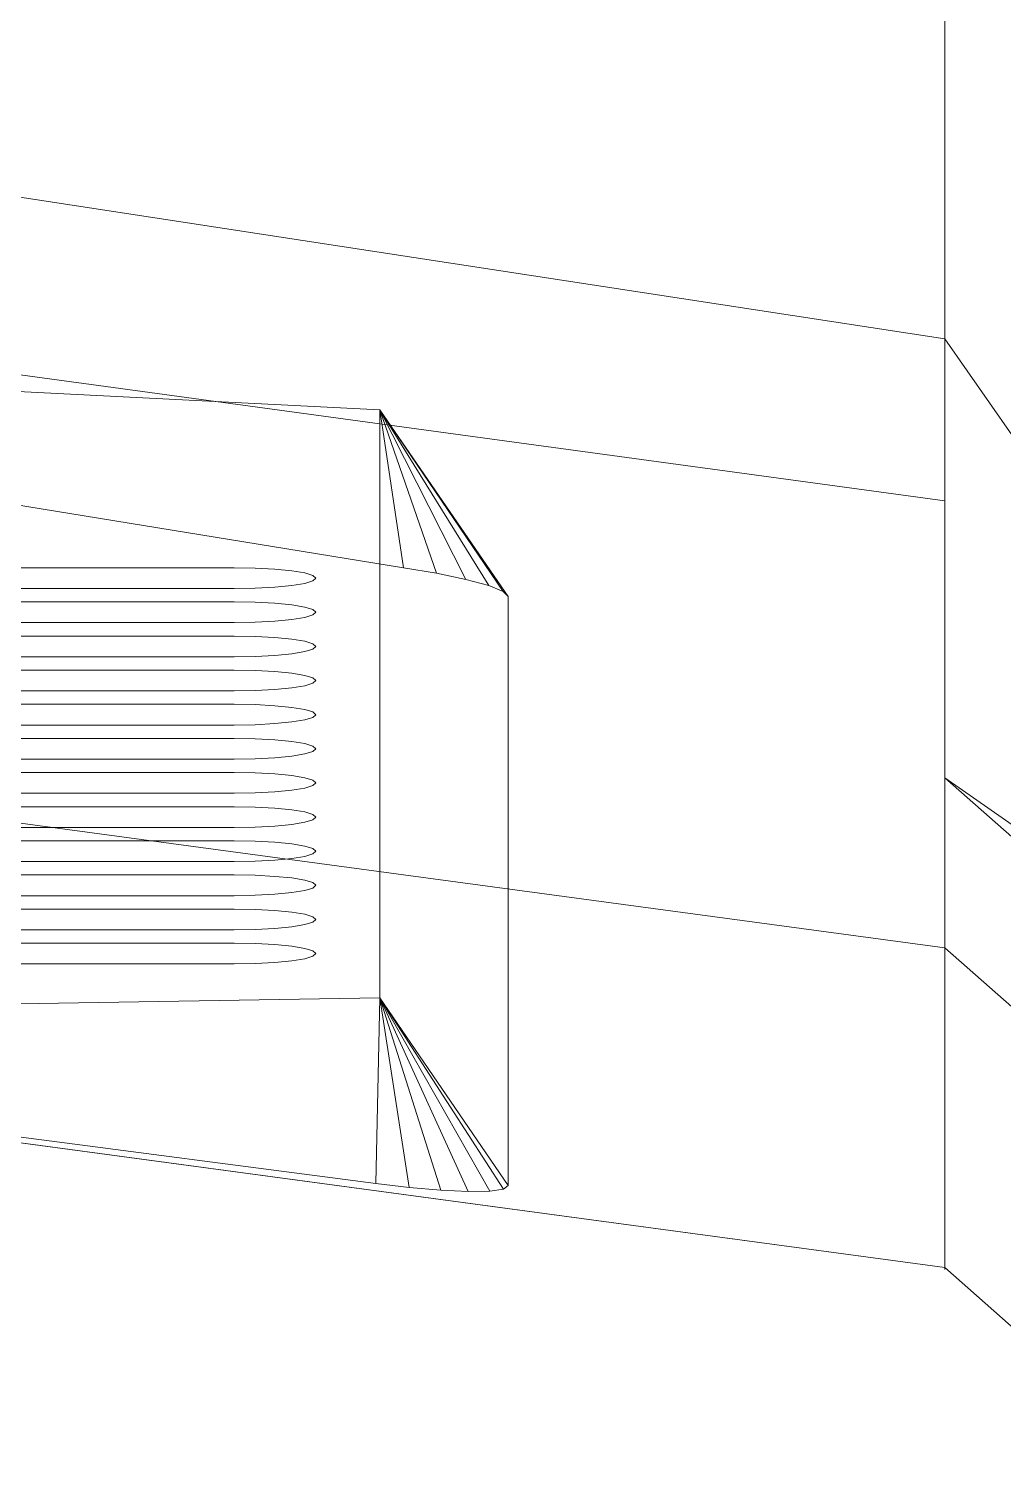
# Model space of a CAD drawing. Header units: millimetres. Extents: x -1 to 471, y -837 to 1.
# Drawn here: x 82.65 to 111.75, y -770.23 to -727.39 of the extents above; entities that cross this region are included whole.
import ezdxf

# ---------------------------------------------------------------- set-up
doc = ezdxf.new("R2010")
doc.units = ezdxf.units.MM
doc.layers.add('IQ_BLACK_3D', color=250, linetype='Continuous')
doc.layers.add('IQ_BLUE_3D', color=5, linetype='Continuous')

msp = doc.modelspace()

# ---------------------------------------------------------------- linework, layer by layer
at = {"layer": 'IQ_BLACK_3D', "linetype": 'Continuous', "lineweight": 5}
for points, invisible_edges in [([(88.784, -743.493, 1064.533), (58.743, -743.493, 1064.533), (58.743, -744.111, 1059.699), (88.784, -744.111, 1059.699)], 10), ([(88.784, -743.493, 1064.533), (88.784, -744.111, 1059.699), (89.415, -743.503, 1064.45)], 3), ([(90.894, -743.957, 1060.907), (89.415, -743.503, 1064.45), (88.784, -744.111, 1059.699)], 15), ([(90.003, -743.534, 1064.209), (89.415, -743.503, 1064.45), (91.138, -743.722, 1062.741)], 14), ([(91.138, -743.722, 1062.741), (89.415, -743.503, 1064.45), (90.894, -743.957, 1060.907)], 15), ([(90.003, -743.534, 1064.209), (91.138, -743.722, 1062.741), (90.507, -743.583, 1063.825)], 3), ([(91.138, -743.722, 1062.741), (90.894, -743.647, 1063.324), (90.507, -743.583, 1063.825)], 12), ([(88.784, -744.111, 1059.699), (89.415, -744.101, 1059.781), (90.894, -743.957, 1060.907)], 14), ([(90.003, -744.07, 1060.023), (90.894, -743.957, 1060.907), (89.415, -744.101, 1059.781)], 3), ([(90.894, -743.957, 1060.907), (90.003, -744.07, 1060.023), (90.507, -744.021, 1060.407)], 1), ([(91.138, -743.722, 1062.741), (90.894, -743.957, 1060.907), (91.138, -743.882, 1061.49)], 13), ([(91.138, -743.722, 1062.741), (91.138, -743.882, 1061.49), (91.221, -743.802, 1062.116)], 1), ([(58.743, -744.512, 1056.57), (58.743, -745.131, 1051.736), (88.784, -745.131, 1051.736), (88.784, -744.512, 1056.57)], 5), ([(88.784, -744.512, 1056.57), (88.784, -745.131, 1051.736), (89.415, -744.522, 1056.488)], 3), ([(88.784, -745.131, 1051.736), (90.894, -744.667, 1055.362), (89.415, -744.522, 1056.488)], 15), ([(90.003, -744.553, 1056.246), (89.415, -744.522, 1056.488), (90.894, -744.667, 1055.362)], 14), ([(90.507, -744.603, 1055.862), (90.003, -744.553, 1056.246), (90.894, -744.667, 1055.362)], 2), ([(91.138, -744.901, 1053.527), (90.894, -744.667, 1055.362), (88.784, -745.131, 1051.736)], 15), ([(88.784, -745.131, 1051.736), (89.415, -745.12, 1051.818), (91.138, -744.901, 1053.527)], 14), ([(90.003, -745.089, 1052.06), (91.138, -744.901, 1053.527), (89.415, -745.12, 1051.818)], 3), ([(90.003, -745.089, 1052.06), (90.507, -745.04, 1052.444), (91.138, -744.901, 1053.527)], 14), ([(91.138, -744.901, 1053.527), (90.507, -745.04, 1052.444), (90.894, -744.976, 1052.945)], 1), ([(90.894, -744.667, 1055.362), (91.221, -744.821, 1054.153), (91.138, -744.741, 1054.779)], 1), ([(91.138, -744.901, 1053.527), (91.221, -744.821, 1054.153), (90.894, -744.667, 1055.362)], 14), ([(88.784, -745.531, 1048.607), (58.743, -745.531, 1048.607), (58.743, -746.15, 1043.773), (88.784, -746.15, 1043.773)], 10), ([(88.784, -745.531, 1048.607), (88.784, -746.15, 1043.773), (89.415, -745.542, 1048.525)], 3), ([(90.894, -745.995, 1044.982), (89.415, -745.542, 1048.525), (88.784, -746.15, 1043.773)], 15), ([(90.003, -745.573, 1048.283), (89.415, -745.542, 1048.525), (91.138, -745.76, 1046.816)], 14), ([(91.138, -745.76, 1046.816), (89.415, -745.542, 1048.525), (90.894, -745.995, 1044.982)], 15), ([(90.003, -745.573, 1048.283), (91.138, -745.76, 1046.816), (90.507, -745.622, 1047.899)], 3), ([(91.138, -745.76, 1046.816), (90.894, -745.686, 1047.399), (90.507, -745.622, 1047.899)], 12), ([(90.894, -745.995, 1044.982), (91.221, -745.84, 1046.19), (91.138, -745.76, 1046.816)], 13), ([(90.894, -745.995, 1044.982), (91.138, -745.92, 1045.565), (91.221, -745.84, 1046.19)], 12), ([(88.784, -746.15, 1043.773), (89.415, -746.139, 1043.856), (90.894, -745.995, 1044.982)], 14), ([(90.003, -746.108, 1044.097), (90.894, -745.995, 1044.982), (89.415, -746.139, 1043.856)], 3), ([(90.894, -745.995, 1044.982), (90.003, -746.108, 1044.097), (90.507, -746.059, 1044.481)], 1), ([(88.784, -746.55, 1040.645), (58.743, -746.55, 1040.645), (58.743, -747.169, 1035.811), (88.784, -747.169, 1035.811)], 10), ([(88.784, -746.55, 1040.645), (88.784, -747.169, 1035.811), (89.415, -746.561, 1040.562)], 3), ([(90.894, -747.014, 1037.019), (89.415, -746.561, 1040.562), (88.784, -747.169, 1035.811)], 15), ([(90.003, -746.592, 1040.321), (89.415, -746.561, 1040.562), (91.138, -746.779, 1038.853)], 14), ([(91.138, -746.779, 1038.853), (89.415, -746.561, 1040.562), (90.894, -747.014, 1037.019)], 15), ([(90.003, -746.592, 1040.321), (91.138, -746.779, 1038.853), (90.507, -746.641, 1039.937)], 3), ([(91.138, -746.779, 1038.853), (90.894, -746.705, 1039.436), (90.507, -746.641, 1039.937)], 12), ([(90.894, -747.014, 1037.019), (88.784, -747.169, 1035.811), (90.003, -747.127, 1036.134)], 15), ([(89.415, -747.158, 1035.893), (90.003, -747.127, 1036.134), (88.784, -747.169, 1035.811)], 2), ([(90.894, -747.014, 1037.019), (90.003, -747.127, 1036.134), (90.507, -747.078, 1036.519)], 1), ([(90.894, -747.014, 1037.019), (91.221, -746.86, 1038.228), (91.138, -746.779, 1038.853)], 13), ([(90.894, -747.014, 1037.019), (91.138, -746.94, 1037.602), (91.221, -746.86, 1038.228)], 12), ([(88.784, -747.569, 1032.682), (58.743, -747.569, 1032.682), (58.743, -748.188, 1027.848), (88.784, -748.188, 1027.848)], 10), ([(88.784, -747.569, 1032.682), (88.784, -748.188, 1027.848), (89.415, -747.58, 1032.599)], 3), ([(90.894, -748.033, 1029.056), (89.415, -747.58, 1032.599), (88.784, -748.188, 1027.848)], 15), ([(90.003, -747.611, 1032.358), (89.415, -747.58, 1032.599), (91.138, -747.799, 1030.89)], 14), ([(91.138, -747.799, 1030.89), (89.415, -747.58, 1032.599), (90.894, -748.033, 1029.056)], 15), ([(90.003, -747.611, 1032.358), (91.138, -747.799, 1030.89), (90.507, -747.66, 1031.974)], 3), ([(91.138, -747.799, 1030.89), (90.894, -747.724, 1031.473), (90.507, -747.66, 1031.974)], 12), ([(90.894, -748.033, 1029.056), (91.221, -747.879, 1030.265), (91.138, -747.799, 1030.89)], 13), ([(90.894, -748.033, 1029.056), (91.138, -747.959, 1029.639), (91.221, -747.879, 1030.265)], 12), ([(88.784, -748.188, 1027.848), (89.415, -748.178, 1027.93), (90.894, -748.033, 1029.056)], 14), ([(90.003, -748.147, 1028.172), (90.894, -748.033, 1029.056), (89.415, -748.178, 1027.93)], 3), ([(90.894, -748.033, 1029.056), (90.003, -748.147, 1028.172), (90.507, -748.097, 1028.556)], 1), ([(88.784, -748.588, 1024.719), (58.743, -748.588, 1024.719), (58.743, -749.207, 1019.885), (88.784, -749.207, 1019.885)], 10), ([(88.784, -748.588, 1024.719), (88.784, -749.207, 1019.885), (89.415, -748.599, 1024.637)], 3), ([(90.894, -749.053, 1021.094), (89.415, -748.599, 1024.637), (88.784, -749.207, 1019.885)], 15), ([(90.003, -748.63, 1024.395), (89.415, -748.599, 1024.637), (91.138, -748.818, 1022.928)], 14), ([(91.138, -748.818, 1022.928), (89.415, -748.599, 1024.637), (90.894, -749.053, 1021.094)], 15), ([(90.003, -748.63, 1024.395), (91.138, -748.818, 1022.928), (90.507, -748.679, 1024.011)], 3), ([(91.138, -748.818, 1022.928), (90.894, -748.743, 1023.511), (90.507, -748.679, 1024.011)], 12), ([(90.894, -749.053, 1021.094), (91.221, -748.898, 1022.302), (91.138, -748.818, 1022.928)], 13), ([(88.784, -749.207, 1019.885), (89.415, -749.197, 1019.968), (90.894, -749.053, 1021.094)], 14), ([(90.003, -749.166, 1020.209), (90.894, -749.053, 1021.094), (89.415, -749.197, 1019.968)], 3), ([(90.894, -749.053, 1021.094), (90.003, -749.166, 1020.209), (90.507, -749.117, 1020.593)], 1), ([(90.894, -749.053, 1021.094), (91.138, -748.978, 1021.677), (91.221, -748.898, 1022.302)], 12), ([(88.784, -749.608, 1016.756), (58.743, -749.608, 1016.756), (58.743, -750.226, 1011.923), (88.784, -750.226, 1011.923)], 10), ([(88.784, -749.608, 1016.756), (88.784, -750.226, 1011.923), (89.415, -749.618, 1016.674)], 3), ([(90.894, -750.072, 1013.131), (89.415, -749.618, 1016.674), (88.784, -750.226, 1011.923)], 15), ([(90.003, -749.649, 1016.433), (89.415, -749.618, 1016.674), (91.138, -749.837, 1014.965)], 14), ([(91.138, -749.837, 1014.965), (89.415, -749.618, 1016.674), (90.894, -750.072, 1013.131)], 15), ([(90.003, -749.649, 1016.433), (91.138, -749.837, 1014.965), (90.507, -749.698, 1016.049)], 3), ([(91.138, -749.837, 1014.965), (90.894, -749.762, 1015.548), (90.507, -749.698, 1016.049)], 12), ([(88.784, -750.226, 1011.923), (89.415, -750.216, 1012.005), (90.894, -750.072, 1013.131)], 14), ([(90.003, -750.185, 1012.246), (90.894, -750.072, 1013.131), (89.415, -750.216, 1012.005)], 3), ([(90.894, -750.072, 1013.131), (90.003, -750.185, 1012.246), (90.507, -750.136, 1012.63)], 1), ([(90.894, -750.072, 1013.131), (91.221, -749.917, 1014.339), (91.138, -749.837, 1014.965)], 13), ([(90.894, -750.072, 1013.131), (91.138, -749.997, 1013.714), (91.221, -749.917, 1014.339)], 12), ([(88.784, -750.627, 1008.794), (58.743, -750.627, 1008.794), (58.743, -751.245, 1003.96), (88.784, -751.245, 1003.96)], 10), ([(88.784, -750.627, 1008.794), (88.784, -751.245, 1003.96), (89.415, -750.637, 1008.711)], 3), ([(90.894, -751.091, 1005.168), (89.415, -750.637, 1008.711), (88.784, -751.245, 1003.96)], 15), ([(89.415, -750.637, 1008.711), (90.894, -751.091, 1005.168), (90.003, -750.668, 1008.47)], 3), ([(90.003, -750.668, 1008.47), (91.138, -750.856, 1007.002), (90.507, -750.717, 1008.086)], 3), ([(90.003, -750.668, 1008.47), (90.894, -751.091, 1005.168), (91.138, -750.856, 1007.002)], 15), ([(91.138, -750.856, 1007.002), (90.894, -750.781, 1007.585), (90.507, -750.717, 1008.086)], 12), ([(90.894, -751.091, 1005.168), (91.221, -750.936, 1006.377), (91.138, -750.856, 1007.002)], 13), ([(90.894, -751.091, 1005.168), (91.138, -751.016, 1005.751), (91.221, -750.936, 1006.377)], 12), ([(88.784, -751.245, 1003.96), (89.415, -751.235, 1004.042), (90.894, -751.091, 1005.168)], 14), ([(90.003, -751.204, 1004.284), (90.894, -751.091, 1005.168), (89.415, -751.235, 1004.042)], 3), ([(90.894, -751.091, 1005.168), (90.003, -751.204, 1004.284), (90.507, -751.155, 1004.668)], 1), ([(88.784, -751.646, 1000.831), (58.743, -751.646, 1000.831), (58.743, -752.265, 995.997), (88.784, -752.265, 995.997)], 10), ([(88.784, -751.646, 1000.831), (88.784, -752.265, 995.997), (89.415, -751.657, 1000.749)], 3), ([(90.894, -752.11, 997.206), (89.415, -751.657, 1000.749), (88.784, -752.265, 995.997)], 15), ([(90.003, -751.687, 1000.507), (89.415, -751.657, 1000.749), (91.138, -751.875, 999.04)], 14), ([(91.138, -751.875, 999.04), (89.415, -751.657, 1000.749), (90.894, -752.11, 997.206)], 15), ([(90.003, -751.687, 1000.507), (91.138, -751.875, 999.04), (90.507, -751.737, 1000.123)], 3), ([(91.138, -751.875, 999.04), (90.894, -751.801, 999.623), (90.507, -751.737, 1000.123)], 12), ([(88.784, -752.265, 995.997), (89.415, -752.254, 996.08), (90.894, -752.11, 997.206)], 14), ([(90.003, -752.223, 996.321), (90.894, -752.11, 997.206), (89.415, -752.254, 996.08)], 3), ([(90.894, -752.11, 997.206), (90.003, -752.223, 996.321), (90.507, -752.174, 996.705)], 1), ([(90.894, -752.11, 997.206), (91.221, -751.955, 998.414), (91.138, -751.875, 999.04)], 13), ([(90.894, -752.11, 997.206), (91.138, -752.035, 997.788), (91.221, -751.955, 998.414)], 12), ([(88.784, -752.665, 992.868), (58.743, -752.665, 992.868), (58.743, -753.284, 988.034), (88.784, -753.284, 988.034)], 10), ([(88.784, -752.665, 992.868), (88.784, -753.284, 988.034), (89.415, -752.676, 992.786)], 3), ([(90.894, -753.129, 989.243), (89.415, -752.676, 992.786), (88.784, -753.284, 988.034)], 15), ([(90.003, -752.707, 992.544), (89.415, -752.676, 992.786), (91.138, -752.894, 991.077)], 14), ([(91.138, -752.894, 991.077), (89.415, -752.676, 992.786), (90.894, -753.129, 989.243)], 15), ([(90.003, -752.707, 992.544), (91.138, -752.894, 991.077), (90.507, -752.756, 992.16)], 3), ([(88.784, -753.284, 988.034), (89.415, -753.273, 988.117), (90.894, -753.129, 989.243)], 14), ([(90.003, -753.242, 988.358), (90.894, -753.129, 989.243), (89.415, -753.273, 988.117)], 3), ([(90.894, -753.129, 989.243), (90.003, -753.242, 988.358), (90.507, -753.193, 988.742)], 1), ([(91.138, -752.894, 991.077), (90.894, -752.82, 991.66), (90.507, -752.756, 992.16)], 12), ([(90.894, -753.129, 989.243), (91.221, -752.974, 990.451), (91.138, -752.894, 991.077)], 13), ([(90.894, -753.129, 989.243), (91.138, -753.055, 989.826), (91.221, -752.974, 990.451)], 12), ([(88.784, -753.684, 984.906), (58.743, -753.684, 984.906), (58.743, -754.303, 980.072), (88.784, -754.303, 980.072)], 10), ([(88.784, -753.684, 984.906), (88.784, -754.303, 980.072), (89.415, -753.695, 984.823)], 3), ([(90.894, -754.148, 981.28), (89.415, -753.695, 984.823), (88.784, -754.303, 980.072)], 15), ([(89.415, -753.695, 984.823), (90.894, -754.148, 981.28), (90.003, -753.726, 984.582)], 3), ([(90.003, -753.726, 984.582), (91.138, -753.914, 983.114), (90.507, -753.775, 984.198)], 3), ([(90.003, -753.726, 984.582), (90.894, -754.148, 981.28), (91.138, -753.914, 983.114)], 15), ([(91.138, -753.914, 983.114), (90.894, -753.839, 983.697), (90.507, -753.775, 984.198)], 12), ([(90.894, -754.148, 981.28), (91.221, -753.994, 982.489), (91.138, -753.914, 983.114)], 13), ([(90.894, -754.148, 981.28), (91.138, -754.074, 981.863), (91.221, -753.994, 982.489)], 12), ([(88.784, -754.303, 980.072), (89.415, -754.292, 980.154), (90.894, -754.148, 981.28)], 14), ([(90.003, -754.262, 980.396), (90.894, -754.148, 981.28), (89.415, -754.292, 980.154)], 3), ([(90.894, -754.148, 981.28), (90.003, -754.262, 980.396), (90.507, -754.212, 980.78)], 1), ([(88.784, -754.703, 976.943), (58.743, -754.703, 976.943), (58.743, -755.322, 972.109), (88.784, -755.322, 972.109)], 10), ([(88.784, -754.703, 976.943), (88.784, -755.322, 972.109), (89.415, -754.714, 976.86)], 3), ([(90.894, -755.167, 973.317), (89.415, -754.714, 976.86), (88.784, -755.322, 972.109)], 15), ([(90.003, -754.745, 976.619), (89.415, -754.714, 976.86), (91.138, -754.933, 975.152)], 14), ([(91.138, -754.933, 975.152), (89.415, -754.714, 976.86), (90.894, -755.167, 973.317)], 15), ([(90.003, -754.745, 976.619), (91.138, -754.933, 975.152), (90.507, -754.794, 976.235)], 3), ([(91.138, -754.933, 975.152), (90.894, -754.858, 975.734), (90.507, -754.794, 976.235)], 12), ([(88.784, -755.322, 972.109), (89.415, -755.312, 972.191), (90.894, -755.167, 973.317)], 14), ([(90.003, -755.281, 972.433), (90.894, -755.167, 973.317), (89.415, -755.312, 972.191)], 3), ([(90.894, -755.167, 973.317), (90.003, -755.281, 972.433), (90.507, -755.231, 972.817)], 1), ([(90.894, -755.167, 973.317), (91.221, -755.013, 974.526), (91.138, -754.933, 975.152)], 13), ([(90.894, -755.167, 973.317), (91.138, -755.093, 973.9), (91.221, -755.013, 974.526)], 12)]:
    msp.add_3dface(points, dxfattribs=dict(at, invisible_edges=invisible_edges))
at = {"layer": 'IQ_BLUE_3D', "linetype": 'Continuous', "lineweight": 5}
for points, invisible_edges in [([(50, -715.524, 928.22), (123, -715.524, 928.22), (110, -736.66, 929.73)], 14), ([(50, -715.524, 928.22), (110, -736.66, 929.73), (50, -727.469, 929.073)], 1), ([(110, -715.524, 1140.869), (50, -715.524, 1140.869), (50, -733.328, 1139.77)], 12), ([(50, -733.328, 1139.77), (110, -741.489, 1139.266), (110, -715.524, 1140.869)], 12), ([(123, -755.283, 931.06), (110, -736.66, 929.73), (123, -715.524, 928.22)], 2), ([(123, -715.524, 1077.06), (110, -715.524, 1077.06), (110, -749.764, 1074.615)], 12), ([(110, -749.764, 1074.615), (123, -758.836, 1073.967), (123, -715.524, 1077.06)], 12), ([(50, -727.469, 929.073), (110, -736.66, 929.73), (110, -754.843, 940.64)], 12), ([(110, -754.843, 940.64), (50, -746.746, 940.64), (50, -727.469, 929.073)], 12), ([(50, -733.328, 1139.77), (73.703, -740.217, 1110.931), (110, -741.489, 1139.266)], 3), ([(58.743, -743.493, 1064.533), (93.134, -738.774, 1101.4), (53.967, -736.791, 1116.896)], 13), ([(123, -766.312, 937.677), (110, -754.843, 940.64), (110, -736.66, 929.73)], 12), ([(110, -736.66, 929.73), (123, -755.283, 931.06), (123, -766.312, 937.677)], 12), ([(75.959, -737.904, 1108.195), (93.134, -738.774, 1101.4), (73.703, -740.217, 1110.931)], 14), ([(93.134, -738.774, 1101.4), (58.743, -743.493, 1064.533), (88.784, -743.493, 1064.533)], 13), ([(73.703, -740.217, 1110.931), (93.134, -738.774, 1101.4), (93.838, -743.491, 1106.58)], 1), ([(89.415, -743.503, 1064.45), (93.134, -738.774, 1101.4), (88.784, -743.493, 1064.533)], 3), ([(93.134, -738.774, 1101.4), (89.415, -743.503, 1064.45), (90.003, -743.534, 1064.209)], 13), ([(90.003, -743.534, 1064.209), (90.507, -743.583, 1063.825), (93.134, -738.774, 1101.4)], 14), ([(90.507, -743.583, 1063.825), (90.894, -743.647, 1063.324), (93.134, -738.774, 1101.4)], 14), ([(93.134, -738.774, 1101.4), (90.894, -743.647, 1063.324), (91.138, -743.722, 1062.741)], 13), ([(91.221, -743.802, 1062.116), (93.134, -738.774, 1101.4), (91.138, -743.722, 1062.741)], 3), ([(91.221, -744.821, 1054.153), (93.134, -738.774, 1101.4), (91.221, -743.802, 1062.116)], 15), ([(91.221, -745.84, 1046.19), (93.134, -738.774, 1101.4), (91.221, -744.821, 1054.153)], 15), ([(91.221, -745.84, 1046.19), (91.221, -746.86, 1038.228), (93.134, -738.774, 1101.4)], 15), ([(91.221, -747.879, 1030.265), (93.134, -738.774, 1101.4), (91.221, -746.86, 1038.228)], 15), ([(93.134, -756.339, 964.161), (93.134, -738.774, 1101.4), (91.221, -747.879, 1030.265)], 14), ([(96.971, -744.349, 1103.181), (93.134, -738.774, 1101.4), (93.134, -756.339, 964.161)], 12), ([(110, -741.489, 1139.266), (73.703, -740.217, 1110.931), (93.838, -743.491, 1106.58)], 13), ([(110, -741.489, 1139.266), (93.838, -743.491, 1106.58), (94.825, -743.655, 1106.344)], 13), ([(95.7, -743.838, 1105.838), (110, -741.489, 1139.266), (94.825, -743.655, 1106.344)], 3), ([(110, -741.489, 1139.266), (95.7, -743.838, 1105.838), (96.386, -744.025, 1105.097)], 13), ([(110, -741.489, 1139.266), (96.386, -744.025, 1105.097), (96.822, -744.201, 1104.185)], 13), ([(96.971, -744.349, 1103.181), (110, -741.489, 1139.266), (96.822, -744.201, 1104.185)], 3), ([(96.971, -744.349, 1103.181), (110, -749.764, 1074.615), (110, -741.489, 1139.266)], 13), ([(58.743, -744.111, 1059.699), (58.743, -744.512, 1056.57), (88.784, -744.512, 1056.57), (88.784, -744.111, 1059.699)], 5), ([(89.415, -744.101, 1059.781), (88.784, -744.111, 1059.699), (89.415, -744.522, 1056.488)], 14), ([(89.415, -744.522, 1056.488), (88.784, -744.111, 1059.699), (88.784, -744.512, 1056.57)], 3), ([(90.003, -744.07, 1060.023), (89.415, -744.101, 1059.781), (90.003, -744.553, 1056.246)], 14), ([(89.415, -744.522, 1056.488), (90.003, -744.553, 1056.246), (89.415, -744.101, 1059.781)], 14), ([(90.003, -744.07, 1060.023), (90.507, -744.603, 1055.862), (90.507, -744.021, 1060.407)], 3), ([(90.507, -744.603, 1055.862), (90.003, -744.07, 1060.023), (90.003, -744.553, 1056.246)], 3), ([(90.894, -744.667, 1055.362), (90.894, -743.957, 1060.907), (90.507, -744.021, 1060.407)], 13), ([(90.507, -744.021, 1060.407), (90.507, -744.603, 1055.862), (90.894, -744.667, 1055.362)], 13), ([(91.138, -743.882, 1061.49), (90.894, -743.957, 1060.907), (91.138, -744.741, 1054.779)], 14), ([(91.138, -744.741, 1054.779), (90.894, -743.957, 1060.907), (90.894, -744.667, 1055.362)], 3), ([(91.221, -743.802, 1062.116), (91.138, -743.882, 1061.49), (91.221, -744.821, 1054.153)], 14), ([(91.138, -743.882, 1061.49), (91.138, -744.741, 1054.779), (91.221, -744.821, 1054.153)], 13), ([(93.134, -756.339, 964.161), (96.971, -761.936, 965.772), (96.971, -744.349, 1103.181)], 12), ([(96.971, -744.349, 1103.181), (96.971, -761.936, 965.772), (110, -749.764, 1074.615)], 14), ([(90.507, -745.04, 1052.444), (90.894, -745.686, 1047.399), (90.894, -744.976, 1052.945)], 3), ([(90.894, -744.976, 1052.945), (91.138, -745.76, 1046.816), (91.138, -744.901, 1053.527)], 3), ([(91.138, -745.76, 1046.816), (90.894, -744.976, 1052.945), (90.894, -745.686, 1047.399)], 3), ([(91.221, -744.821, 1054.153), (91.138, -744.901, 1053.527), (91.221, -745.84, 1046.19)], 14), ([(91.221, -745.84, 1046.19), (91.138, -744.901, 1053.527), (91.138, -745.76, 1046.816)], 3), ([(58.743, -745.131, 1051.736), (58.743, -745.531, 1048.607), (88.784, -745.531, 1048.607), (88.784, -745.131, 1051.736)], 5), ([(89.415, -745.542, 1048.525), (89.415, -745.12, 1051.818), (88.784, -745.131, 1051.736)], 13), ([(88.784, -745.131, 1051.736), (88.784, -745.531, 1048.607), (89.415, -745.542, 1048.525)], 13), ([(90.003, -745.089, 1052.06), (89.415, -745.12, 1051.818), (90.003, -745.573, 1048.283)], 14), ([(90.003, -745.573, 1048.283), (89.415, -745.12, 1051.818), (89.415, -745.542, 1048.525)], 3), ([(90.507, -745.04, 1052.444), (90.003, -745.089, 1052.06), (90.507, -745.622, 1047.899)], 14), ([(90.003, -745.573, 1048.283), (90.507, -745.622, 1047.899), (90.003, -745.089, 1052.06)], 14), ([(90.894, -745.686, 1047.399), (90.507, -745.04, 1052.444), (90.507, -745.622, 1047.899)], 3), ([(91.221, -746.86, 1038.228), (91.221, -745.84, 1046.19), (91.138, -745.92, 1045.565)], 13), ([(88.784, -746.15, 1043.773), (58.743, -746.15, 1043.773), (58.743, -746.55, 1040.645), (88.784, -746.55, 1040.645)], 10), ([(89.415, -746.561, 1040.562), (89.415, -746.139, 1043.856), (88.784, -746.15, 1043.773)], 13), ([(88.784, -746.55, 1040.645), (89.415, -746.561, 1040.562), (88.784, -746.15, 1043.773)], 14), ([(90.003, -746.108, 1044.097), (89.415, -746.139, 1043.856), (90.003, -746.592, 1040.321)], 14), ([(89.415, -746.561, 1040.562), (90.003, -746.592, 1040.321), (89.415, -746.139, 1043.856)], 14), ([(90.507, -746.059, 1044.481), (90.003, -746.108, 1044.097), (90.507, -746.641, 1039.937)], 14), ([(90.507, -746.641, 1039.937), (90.003, -746.108, 1044.097), (90.003, -746.592, 1040.321)], 3), ([(90.507, -746.059, 1044.481), (90.894, -746.705, 1039.436), (90.894, -745.995, 1044.982)], 3), ([(90.894, -746.705, 1039.436), (90.507, -746.059, 1044.481), (90.507, -746.641, 1039.937)], 3), ([(91.138, -745.92, 1045.565), (90.894, -745.995, 1044.982), (91.138, -746.779, 1038.853)], 14), ([(90.894, -746.705, 1039.436), (91.138, -746.779, 1038.853), (90.894, -745.995, 1044.982)], 14), ([(91.221, -746.86, 1038.228), (91.138, -745.92, 1045.565), (91.138, -746.779, 1038.853)], 3), ([(90.003, -747.127, 1036.134), (89.415, -747.158, 1035.893), (90.003, -747.611, 1032.358)], 14), ([(90.507, -747.66, 1031.974), (90.507, -747.078, 1036.519), (90.003, -747.127, 1036.134)], 13), ([(90.003, -747.611, 1032.358), (90.507, -747.66, 1031.974), (90.003, -747.127, 1036.134)], 14), ([(90.894, -747.724, 1031.473), (90.894, -747.014, 1037.019), (90.507, -747.078, 1036.519)], 13), ([(90.507, -747.078, 1036.519), (90.507, -747.66, 1031.974), (90.894, -747.724, 1031.473)], 13), ([(91.138, -747.799, 1030.89), (91.138, -746.94, 1037.602), (90.894, -747.014, 1037.019)], 13), ([(90.894, -747.014, 1037.019), (90.894, -747.724, 1031.473), (91.138, -747.799, 1030.89)], 13), ([(91.221, -747.879, 1030.265), (91.221, -746.86, 1038.228), (91.138, -746.94, 1037.602)], 13), ([(91.221, -747.879, 1030.265), (91.138, -746.94, 1037.602), (91.138, -747.799, 1030.89)], 3), ([(88.784, -747.169, 1035.811), (58.743, -747.169, 1035.811), (58.743, -747.569, 1032.682), (88.784, -747.569, 1032.682)], 10), ([(89.415, -747.158, 1035.893), (88.784, -747.169, 1035.811), (89.415, -747.58, 1032.599)], 14), ([(89.415, -747.58, 1032.599), (88.784, -747.169, 1035.811), (88.784, -747.569, 1032.682)], 3), ([(90.003, -747.611, 1032.358), (89.415, -747.158, 1035.893), (89.415, -747.58, 1032.599)], 3), ([(90.894, -748.743, 1023.511), (91.138, -747.959, 1029.639), (90.894, -748.033, 1029.056)], 13), ([(91.138, -747.959, 1029.639), (90.894, -748.743, 1023.511), (91.138, -748.818, 1022.928)], 13), ([(91.138, -748.818, 1022.928), (91.221, -747.879, 1030.265), (91.138, -747.959, 1029.639)], 13), ([(91.221, -747.879, 1030.265), (91.138, -748.818, 1022.928), (91.221, -748.898, 1022.302)], 13), ([(93.134, -756.339, 964.161), (91.221, -747.879, 1030.265), (91.221, -748.898, 1022.302), (91.221, -749.917, 1014.339)], 15), ([(58.743, -748.188, 1027.848), (58.743, -748.588, 1024.719), (88.784, -748.588, 1024.719), (88.784, -748.188, 1027.848)], 5), ([(88.784, -748.588, 1024.719), (89.415, -748.178, 1027.93), (88.784, -748.188, 1027.848)], 13), ([(89.415, -748.178, 1027.93), (88.784, -748.588, 1024.719), (89.415, -748.599, 1024.637)], 13), ([(90.003, -748.63, 1024.395), (90.003, -748.147, 1028.172), (89.415, -748.599, 1024.637)], 3), ([(89.415, -748.599, 1024.637), (90.003, -748.147, 1028.172), (89.415, -748.178, 1027.93)], 13), ([(90.507, -748.097, 1028.556), (90.003, -748.147, 1028.172), (90.003, -748.63, 1024.395)], 14), ([(90.507, -748.097, 1028.556), (90.003, -748.63, 1024.395), (90.507, -748.679, 1024.011)], 13), ([(90.507, -748.097, 1028.556), (90.507, -748.679, 1024.011), (90.894, -748.033, 1029.056)], 3), ([(90.894, -748.743, 1023.511), (90.894, -748.033, 1029.056), (90.507, -748.679, 1024.011)], 3), ([(88.784, -749.207, 1019.885), (58.743, -749.207, 1019.885), (58.743, -749.608, 1016.756), (88.784, -749.608, 1016.756)], 10), ([(88.784, -749.608, 1016.756), (89.415, -749.197, 1019.968), (88.784, -749.207, 1019.885)], 13), ([(89.415, -749.197, 1019.968), (88.784, -749.608, 1016.756), (89.415, -749.618, 1016.674)], 13), ([(89.415, -749.618, 1016.674), (90.003, -749.166, 1020.209), (89.415, -749.197, 1019.968)], 13), ([(90.003, -749.649, 1016.433), (90.003, -749.166, 1020.209), (89.415, -749.618, 1016.674)], 3), ([(90.003, -749.649, 1016.433), (90.507, -749.117, 1020.593), (90.003, -749.166, 1020.209)], 13), ([(90.507, -749.117, 1020.593), (90.003, -749.649, 1016.433), (90.507, -749.698, 1016.049)], 13), ([(90.507, -749.698, 1016.049), (90.894, -749.053, 1021.094), (90.507, -749.117, 1020.593)], 13), ([(90.894, -749.053, 1021.094), (90.507, -749.698, 1016.049), (90.894, -749.762, 1015.548)], 13), ([(90.894, -749.762, 1015.548), (91.138, -748.978, 1021.677), (90.894, -749.053, 1021.094)], 13), ([(91.138, -749.837, 1014.965), (91.138, -748.978, 1021.677), (90.894, -749.762, 1015.548)], 3), ([(91.138, -748.978, 1021.677), (91.138, -749.837, 1014.965), (91.221, -748.898, 1022.302)], 3), ([(91.221, -749.917, 1014.339), (91.221, -748.898, 1022.302), (91.138, -749.837, 1014.965)], 3), ([(90.507, -750.136, 1012.63), (90.003, -750.668, 1008.47), (90.507, -750.717, 1008.086)], 13), ([(90.003, -750.185, 1012.246), (90.003, -750.668, 1008.47), (90.507, -750.136, 1012.63)], 3), ([(90.507, -750.717, 1008.086), (90.894, -750.072, 1013.131), (90.507, -750.136, 1012.63)], 13), ([(90.894, -750.781, 1007.585), (90.894, -750.072, 1013.131), (90.507, -750.717, 1008.086)], 3), ([(90.894, -750.781, 1007.585), (91.138, -749.997, 1013.714), (90.894, -750.072, 1013.131)], 13), ([(91.138, -749.997, 1013.714), (90.894, -750.781, 1007.585), (91.138, -750.856, 1007.002)], 13), ([(91.138, -750.856, 1007.002), (91.221, -749.917, 1014.339), (91.138, -749.997, 1013.714)], 13), ([(91.221, -749.917, 1014.339), (91.138, -750.856, 1007.002), (91.221, -750.936, 1006.377)], 13), ([(91.221, -750.936, 1006.377), (93.134, -756.339, 964.161), (91.221, -749.917, 1014.339)], 15), ([(96.971, -761.936, 965.772), (110, -764.391, 960.329), (110, -749.764, 1074.615)], 13), ([(118.446, -757.211, 1072.726), (118.446, -755.658, 1074.194), (110, -749.764, 1074.615)], 1), ([(123, -761.225, 1071.707), (110, -749.764, 1074.615), (110, -764.391, 960.329)], 12), ([(88.784, -750.226, 1011.923), (58.743, -750.226, 1011.923), (58.743, -750.627, 1008.794), (88.784, -750.627, 1008.794)], 10), ([(88.784, -750.627, 1008.794), (89.415, -750.216, 1012.005), (88.784, -750.226, 1011.923)], 13), ([(88.784, -750.627, 1008.794), (89.415, -750.637, 1008.711), (89.415, -750.216, 1012.005)], 14), ([(90.003, -750.185, 1012.246), (89.415, -750.216, 1012.005), (89.415, -750.637, 1008.711)], 14), ([(90.003, -750.185, 1012.246), (89.415, -750.637, 1008.711), (90.003, -750.668, 1008.47)], 13), ([(80, -750.795, 940.64), (110, -754.843, 940.64), (110, -758.504, 943.459)], 12), ([(80, -750.795, 940.64), (110, -758.504, 943.459), (82.036, -756.293, 945.167)], 15), ([(91.138, -751.875, 999.04), (91.221, -750.936, 1006.377), (91.138, -751.016, 1005.751)], 13), ([(91.138, -751.875, 999.04), (91.221, -751.955, 998.414), (91.221, -750.936, 1006.377)], 14), ([(93.134, -756.339, 964.161), (91.221, -750.936, 1006.377), (91.221, -751.955, 998.414)], 15), ([(88.784, -751.245, 1003.96), (58.743, -751.245, 1003.96), (58.743, -751.646, 1000.831), (88.784, -751.646, 1000.831)], 10), ([(89.415, -751.235, 1004.042), (88.784, -751.245, 1003.96), (88.784, -751.646, 1000.831)], 14), ([(88.784, -751.646, 1000.831), (89.415, -751.657, 1000.749), (89.415, -751.235, 1004.042)], 14), ([(89.415, -751.657, 1000.749), (90.003, -751.204, 1004.284), (89.415, -751.235, 1004.042)], 13), ([(90.003, -751.687, 1000.507), (90.003, -751.204, 1004.284), (89.415, -751.657, 1000.749)], 3), ([(90.507, -751.155, 1004.668), (90.003, -751.204, 1004.284), (90.003, -751.687, 1000.507)], 14), ([(90.507, -751.155, 1004.668), (90.003, -751.687, 1000.507), (90.507, -751.737, 1000.123)], 13), ([(90.507, -751.155, 1004.668), (90.507, -751.737, 1000.123), (90.894, -751.091, 1005.168)], 3), ([(90.894, -751.801, 999.623), (90.894, -751.091, 1005.168), (90.507, -751.737, 1000.123)], 3), ([(90.894, -751.801, 999.623), (91.138, -751.016, 1005.751), (90.894, -751.091, 1005.168)], 13), ([(91.138, -751.016, 1005.751), (90.894, -751.801, 999.623), (91.138, -751.875, 999.04)], 13), ([(88.784, -752.265, 995.997), (58.743, -752.265, 995.997), (58.743, -752.665, 992.868), (88.784, -752.665, 992.868)], 10), ([(89.415, -752.254, 996.08), (88.784, -752.265, 995.997), (88.784, -752.665, 992.868)], 14), ([(89.415, -752.676, 992.786), (89.415, -752.254, 996.08), (88.784, -752.665, 992.868)], 3), ([(90.003, -752.707, 992.544), (90.003, -752.223, 996.321), (89.415, -752.676, 992.786)], 3), ([(89.415, -752.254, 996.08), (89.415, -752.676, 992.786), (90.003, -752.223, 996.321)], 3), ([(90.003, -752.223, 996.321), (90.003, -752.707, 992.544), (90.507, -752.174, 996.705)], 3), ([(90.507, -752.756, 992.16), (90.507, -752.174, 996.705), (90.003, -752.707, 992.544)], 3), ([(90.507, -752.756, 992.16), (90.894, -752.11, 997.206), (90.507, -752.174, 996.705)], 13), ([(90.894, -752.82, 991.66), (90.894, -752.11, 997.206), (90.507, -752.756, 992.16)], 3), ([(90.894, -752.82, 991.66), (91.138, -752.035, 997.788), (90.894, -752.11, 997.206)], 13), ([(91.138, -752.894, 991.077), (91.138, -752.035, 997.788), (90.894, -752.82, 991.66)], 3), ([(91.138, -752.894, 991.077), (91.221, -751.955, 998.414), (91.138, -752.035, 997.788)], 13), ([(91.221, -752.974, 990.451), (91.221, -751.955, 998.414), (91.138, -752.894, 991.077)], 3), ([(91.221, -752.974, 990.451), (93.134, -756.339, 964.161), (91.221, -751.955, 998.414)], 15), ([(90.507, -753.775, 984.198), (90.894, -753.129, 989.243), (90.507, -753.193, 988.742)], 13), ([(90.894, -753.839, 983.697), (90.894, -753.129, 989.243), (90.507, -753.775, 984.198)], 3), ([(90.894, -753.839, 983.697), (91.138, -753.055, 989.826), (90.894, -753.129, 989.243)], 13), ([(91.138, -753.055, 989.826), (90.894, -753.839, 983.697), (91.138, -753.914, 983.114)], 13), ([(91.138, -753.914, 983.114), (91.221, -752.974, 990.451), (91.138, -753.055, 989.826)], 13), ([(91.221, -752.974, 990.451), (91.138, -753.914, 983.114), (91.221, -753.994, 982.489)], 13), ([(91.221, -753.994, 982.489), (93.134, -756.339, 964.161), (91.221, -752.974, 990.451)], 15), ([(88.784, -753.284, 988.034), (58.743, -753.284, 988.034), (58.743, -753.684, 984.906), (88.784, -753.684, 984.906)], 10), ([(88.784, -753.684, 984.906), (89.415, -753.273, 988.117), (88.784, -753.284, 988.034)], 13), ([(88.784, -753.684, 984.906), (89.415, -753.695, 984.823), (89.415, -753.273, 988.117)], 14), ([(90.003, -753.242, 988.358), (89.415, -753.273, 988.117), (89.415, -753.695, 984.823)], 14), ([(90.003, -753.242, 988.358), (89.415, -753.695, 984.823), (90.003, -753.726, 984.582)], 13), ([(90.507, -753.193, 988.742), (90.003, -753.726, 984.582), (90.507, -753.775, 984.198)], 13), ([(90.003, -753.242, 988.358), (90.003, -753.726, 984.582), (90.507, -753.193, 988.742)], 3), ([(91.138, -754.933, 975.152), (91.221, -753.994, 982.489), (91.138, -754.074, 981.863)], 13), ([(91.221, -753.994, 982.489), (91.138, -754.933, 975.152), (91.221, -755.013, 974.526)], 13), ([(91.221, -755.013, 974.526), (93.134, -756.339, 964.161), (91.221, -753.994, 982.489)], 15), ([(88.784, -754.303, 980.072), (58.743, -754.303, 980.072), (58.743, -754.703, 976.943), (88.784, -754.703, 976.943)], 10), ([(88.784, -754.703, 976.943), (89.415, -754.292, 980.154), (88.784, -754.303, 980.072)], 13), ([(89.415, -754.714, 976.86), (89.415, -754.292, 980.154), (88.784, -754.703, 976.943)], 3), ([(89.415, -754.714, 976.86), (90.003, -754.262, 980.396), (89.415, -754.292, 980.154)], 13), ([(89.415, -754.714, 976.86), (90.003, -754.745, 976.619), (90.003, -754.262, 980.396)], 14), ([(90.507, -754.794, 976.235), (90.507, -754.212, 980.78), (90.003, -754.745, 976.619)], 3), ([(90.003, -754.745, 976.619), (90.507, -754.212, 980.78), (90.003, -754.262, 980.396)], 13), ([(90.894, -754.148, 981.28), (90.507, -754.212, 980.78), (90.507, -754.794, 976.235)], 14), ([(90.894, -754.148, 981.28), (90.507, -754.794, 976.235), (90.894, -754.858, 975.734)], 13), ([(90.894, -754.858, 975.734), (91.138, -754.074, 981.863), (90.894, -754.148, 981.28)], 13), ([(91.138, -754.933, 975.152), (91.138, -754.074, 981.863), (90.894, -754.858, 975.734)], 3), ([(110, -754.843, 940.64), (123, -766.312, 937.677), (110, -758.504, 943.459)], 2), ([(93.134, -756.339, 964.161), (90.003, -755.281, 972.433), (89.415, -755.312, 972.191)], 13), ([(90.003, -755.281, 972.433), (93.134, -756.339, 964.161), (90.507, -755.231, 972.817)], 3), ([(93.134, -756.339, 964.161), (90.894, -755.167, 973.317), (90.507, -755.231, 972.817)], 13), ([(91.138, -755.093, 973.9), (90.894, -755.167, 973.317), (93.134, -756.339, 964.161)], 14), ([(93.134, -756.339, 964.161), (91.221, -755.013, 974.526), (91.138, -755.093, 973.9)], 13), ([(88.784, -755.322, 972.109), (54.211, -756.975, 959.191), (93.134, -756.339, 964.161)], 13), ([(58.743, -755.322, 972.109), (54.211, -756.975, 959.191), (88.784, -755.322, 972.109)], 3), ([(88.784, -755.322, 972.109), (93.134, -756.339, 964.161), (89.415, -755.312, 972.191)], 3), ([(78.234, -759.947, 961.56), (93.134, -756.339, 964.161), (75.892, -756.621, 961.959)], 13), ([(93.02, -761.875, 962.083), (93.134, -756.339, 964.161), (78.234, -759.947, 961.56)], 2), ([(82.036, -756.293, 945.167), (110, -761.421, 947.044), (81.388, -758.434, 948.558)], 15), ([(110, -761.421, 947.044), (82.036, -756.293, 945.167), (110, -758.504, 943.459)], 3), ([(110, -764.391, 960.329), (78.234, -759.947, 961.56), (63.479, -758.113, 960.329)], 1), ([(110, -764.391, 960.329), (63.479, -758.113, 960.329), (80.738, -760.589, 956.996)], 14), ([(81.388, -758.434, 948.558), (110, -763.437, 951.202), (79.872, -759.862, 952.828)], 15), ([(110, -761.421, 947.044), (110, -763.437, 951.202), (81.388, -758.434, 948.558)], 14), ([(110, -761.421, 947.044), (110, -758.504, 943.459), (123, -770.165, 941.889)], 14), ([(110, -758.504, 943.459), (123, -766.312, 937.677), (123, -770.165, 941.889)], 13), ([(110, -764.391, 960.329), (93.02, -761.875, 962.083), (78.234, -759.947, 961.56)], 13), ([(79.872, -759.862, 952.828), (110, -764.445, 955.712), (80.738, -760.589, 956.996)], 15), ([(110, -763.437, 951.202), (110, -764.445, 955.712), (79.872, -759.862, 952.828)], 14), ([(80.738, -760.589, 956.996), (110, -764.445, 955.712), (110, -764.391, 960.329)], 13), ([(110, -764.391, 960.329), (123, -775.86, 957.366), (123, -761.225, 1071.707)], 12), ([(110, -761.421, 947.044), (123, -770.165, 941.889), (123, -774.017, 946.1)], 13), ([(123, -774.017, 946.1), (110, -763.437, 951.202), (110, -761.421, 947.044)], 13), ([(94.012, -761.999, 962.164), (93.02, -761.875, 962.083), (110, -764.391, 960.329)], 14), ([(110, -764.391, 960.329), (94.954, -762.082, 962.507), (94.012, -761.999, 962.164)], 13), ([(95.777, -762.119, 963.087), (94.954, -762.082, 962.507), (110, -764.391, 960.329)], 14), ([(95.777, -762.119, 963.087), (110, -764.391, 960.329), (96.419, -762.106, 963.862)], 3), ([(96.829, -762.044, 964.78), (96.419, -762.106, 963.862), (110, -764.391, 960.329)], 14), ([(96.971, -761.936, 965.772), (96.829, -762.044, 964.78), (110, -764.391, 960.329)], 14), ([(123, -774.939, 951.733), (110, -763.437, 951.202), (123, -774.017, 946.1)], 3), ([(110, -763.437, 951.202), (123, -774.939, 951.733), (110, -764.445, 955.712)], 3), ([(110, -764.391, 960.329), (110, -764.445, 955.712), (123, -775.86, 957.366)], 2), ([(123, -774.939, 951.733), (123, -775.86, 957.366), (110, -764.445, 955.712)], 14)]:
    msp.add_3dface(points, dxfattribs=dict(at, invisible_edges=invisible_edges))
for points in [[(110, -741.489, 1139.266), (110, -749.764, 1074.615), (110, -715.524, 1077.06), (110, -715.524, 1140.869)], [(96.971, -744.349, 1103.181), (96.822, -744.201, 1104.185), (93.134, -738.774, 1101.4)], [(96.386, -744.025, 1105.097), (93.134, -738.774, 1101.4), (96.822, -744.201, 1104.185)], [(96.386, -744.025, 1105.097), (95.7, -743.838, 1105.838), (93.134, -738.774, 1101.4)], [(94.825, -743.655, 1106.344), (93.134, -738.774, 1101.4), (95.7, -743.838, 1105.838)], [(94.825, -743.655, 1106.344), (93.838, -743.491, 1106.58), (93.134, -738.774, 1101.4)], [(94.012, -761.999, 962.164), (93.134, -756.339, 964.161), (93.02, -761.875, 962.083)], [(94.012, -761.999, 962.164), (94.954, -762.082, 962.507), (93.134, -756.339, 964.161)], [(94.954, -762.082, 962.507), (95.777, -762.119, 963.087), (93.134, -756.339, 964.161)], [(96.419, -762.106, 963.862), (93.134, -756.339, 964.161), (95.777, -762.119, 963.087)], [(93.134, -756.339, 964.161), (96.419, -762.106, 963.862), (96.829, -762.044, 964.78)], [(93.134, -756.339, 964.161), (96.829, -762.044, 964.78), (96.971, -761.936, 965.772)]]:
    msp.add_3dface(points, dxfattribs=at)

doc.saveas('drawing.dxf')
